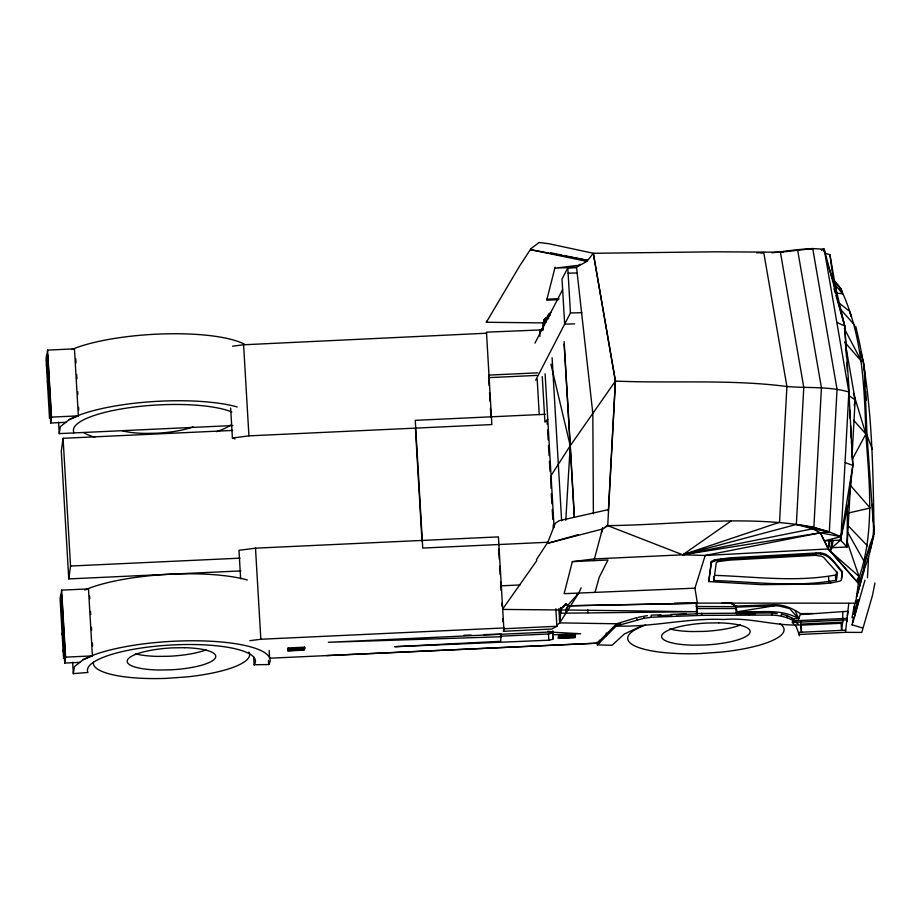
<?xml version="1.0" encoding="UTF-8"?>
<svg xmlns="http://www.w3.org/2000/svg" width="921" height="921" viewBox="0 0 921 921"><rect width="100%" height="100%" fill="white"/><g stroke="black" fill="none" stroke-linecap="round" stroke-linejoin="round"><path stroke-width="1.38" d="M847.516 505.537L847.044 546.993L831.928 547.696L832.147 540.569M848.736 399.749L849.254 392.139L844.684 325.942L835.934 288.78L826.436 260.747M676.267 614.768L697.45 613.789L696.207 604.464M608.436 509.589L559.185 520.71L555.248 523.347L547.88 542.147L548.191 543.148L603.163 528.838L607.733 525.638L615.412 381.087L593.32 253.287L548.49 243.639L539.061 242.511L530.957 248.67L519.536 266.123L486.369 322.269L543.758 322.903L544.219 319.829L545.98 317.676M832.446 540.523L831.928 547.696L840.539 540.143L841.023 536.655L829.314 531.935L813.842 527.745L821.44 387.753L797.563 249.637L771.89 252.838M850.9 477.009L847.044 546.993L840.539 540.143L824.353 540.892L841.023 536.655L848.874 391.989L824.203 249.257L812.725 248.578L797.563 249.637M867.467 577.755L868.595 556.503M852.006 457.012L855.149 399.875L845.11 342.094M560.578 607.63L559.692 622.872L556.871 625.232M565.793 520.25L570.226 445.752L564.101 343.982M847.458 615.677L847.631 612.879M792.21 622.308L796.216 626.648L799.152 634.488L845.455 632.336L847.861 611.268L800.752 614.56M857.405 582.199C875.364 534.744 869.332 483.479 865.867 434.044C864.347 384.276 862.194 333.298 840.171 287.72M829.084 540.535L828.347 548.985L858.384 583.327L855.632 603.186L674.552 603.105M851.43 441.136L852.846 465.404L848.483 503.165L840.539 540.143L840.85 534.445L840.539 540.143L852.846 465.404L848.874 391.989C828.716 386.164 807.567 388.294 786.914 386.509C730.088 379.107 672.503 383.504 615.412 381.087L570.226 445.752L551.046 475.639L550.988 488.211M862.102 627.903L852.132 624.76M46.591 354.965L46.05 358.902L49.527 418.249L50.597 418.203L51.15 414.254L47.673 354.919L46.591 354.965L50.69 423.015L65.805 422.313M46.764 356.001L47.593 350.107L74.44 348.852L78.354 415.866L69.236 419.596L60.337 426.642L59.255 433.607L232.944 425.537M46.441 365.602L46.994 361.665L48.065 361.619M49.527 418.249L50.068 414.312L51.15 414.254M50.69 423.015L51.507 417.109L47.593 350.107M232.599 430.429L63.077 438.304L61.293 451.186L68.764 578.918L240.865 570.916M73.818 432.928L73.887 432.421A84.133 20.688 -3.3 0 1 133.177 407.174A84.133 20.688 -3.3 0 1 231.862 411.986M60.648 595.001L60.095 598.938L63.572 658.285L64.654 658.239L65.195 654.301L61.73 594.954L60.648 595.001L64.125 654.347L63.572 658.285M60.821 596.048L61.638 590.142L88.485 588.887L92.411 655.902L83.281 659.632L74.382 666.677L73.312 673.642L87.944 672.457A84.133 20.688 -3.3 0 1 174.38 644.85A84.133 20.688 -3.3 0 1 254.231 664.732L268.713 664.559L268.46 660.288M68.764 578.918L70.549 566.035L63.077 438.304M79.851 662.349L64.735 663.051L65.564 657.145L61.638 590.142M288.181 647.947L287.951 650.882L304.402 650.122L304.678 648.073L304.632 647.187L288.181 647.947L287.951 650.882M304.344 649.236L304.632 647.187M326.495 655.579L597.245 643.169L616.114 624.288L617.715 623.805M486.553 333.218L243.593 344.776L232.576 346.204M539.533 329.971L486.484 332.17L491.849 424.569L248.923 435.863L232.403 437.993L230.653 408.107M539.637 330.754L542.457 328.394M543.194 322.868L542.584 330.489M543.758 322.903L543.943 321.567L548.985 316.582M542.814 330.155L544.138 320.531L550.194 314.556L549.492 313.37L547.742 315.523M483.997 634.638L501.151 634.085L500.667 641.315L394.649 646.703L548.824 640.21L552.819 639.324L553.291 632.094L547.857 631.276M503.787 627.696L503.499 631.288L551.794 629.043L556.929 626.28L503.845 628.744L503.499 631.288M552.819 639.324L552.773 630.816M560.509 609.069L560.693 607.722M559.484 619.729L561.016 608.735L566.047 603.75M566.07 603.727L561.119 608.585L559.669 622.872L620.708 623.851M558.633 635.432L558.391 638.368L574.842 637.608L575.118 635.559L575.072 634.661L558.633 635.432L558.391 638.368M575.072 634.661L574.842 637.608M593.953 560.636L602.76 527.756L601.298 533.236M841.357 579.044L842.393 571.527C834.875 563.779 828.9 550.931 816.075 553.003L729.662 557.838L714.592 559.818L711.323 561.488L708.733 581.577L761.782 584.651L818.101 584.098L830.535 583.074L839.733 581.163L841.414 580.092L842.462 572.574C834.944 564.826 828.969 551.978 816.144 554.051L729.72 558.886L714.65 560.866L711.38 562.524L708.733 581.577M713.821 580.529L716.308 562.593L718.38 561.545L729.962 560.095L815.143 555.328L821.659 556.226L823.535 557.286L837.465 572.954L836.475 580.092C796.423 587.748 754.368 581.83 713.821 580.529L713.591 576.604M755.45 613.766L736.466 613.766L736.57 609.103M823.881 251.583L824.203 249.257L821.497 249.683M841.023 536.655L820.346 532.81L812.679 528.804L812.932 527.031C745.193 514.551 675.968 524.912 607.733 525.638L605.247 526.697M800.879 622.078L800.591 624.139L842.692 622.182L842.784 611.556M836.671 571.296L836.176 574.865C796.596 582.452 755.001 576.673 714.926 575.372M847.585 613.248L848.828 603.324M854.308 616.782L858.89 599.79L857.888 599.502L853.617 614.238M855.724 326.402C872.624 394.246 872.889 464.84 874.087 534.353C864.807 554.246 863.449 575.993 856.542 596.589M864.831 564.734L863.898 571.446L856.484 597.027M832.1 540.109L830.431 551.345L858.994 576.431L858.384 583.327C866.212 565.655 873.856 545.278 873.58 525.787M831.928 547.696L833.045 540.592M854.251 405.562L855.149 399.875L854.377 397.124M852.098 625.071L853.537 617.438L851.971 617.761L854.653 604.072M486.369 322.269L486.564 321.245M783.092 252.227L715.893 251.801L593.32 253.287L586.919 261.391L530.761 249.706L530.957 248.67M872.774 593.976L874.95 583.005M830.109 540.765L828.347 548.985L856.484 581.151L858.994 576.431L846.963 541.134M831.617 545.808L830.431 551.345L828.347 548.985L820.346 532.81L682.714 554.81L594.183 558.932L572.355 561.637L564.124 593.677L694.941 588.174L705.21 555.467L820.346 532.81L829.314 531.935L837.051 389.307L812.725 248.578L780.409 252.227L803.78 387.43L796.343 524.463L682.714 554.81L607.733 525.638M555.121 267.159L546.694 300.223L558.736 299.67M869.723 550.758L873.753 536.08M864.946 580.184L852.869 622.608M595.047 592.238L599.237 577.26L607.987 559.991L572.355 561.637M872.601 595.001L861.78 632.428L845.455 632.336M864.623 561.522L870.852 546.118M581.128 587.863L578.849 592.986L559.692 622.872L558.863 608.643M791.807 618.924L798.691 618.728L800.51 613.662C792.751 608.516 784.024 604.579 774.549 604.683L735.914 606.087L731.286 602.783L721.673 603.255M576.362 267.712L567.797 267.896L562.017 279.063L564.654 324.111L574.658 323.893M534.951 343.142L562.639 289.562M535.654 380.235L570.433 312.956L567.797 267.896M852.362 459.188L865.867 434.044L853.422 393.071M568.292 605.834L565.644 610.013L565.92 613.156M568.372 605.822L565.644 610.013L503.43 609.437L503.119 608.436L536.77 560.601M536.459 559.588L547.88 542.147M544.023 320.853L550.988 312.334M597.176 642.041L597.338 644.896L616.218 626.004L643.814 618.325L651.308 617.243L701.733 615.378L771.729 615.055C781.653 615.435 791.772 618.083 799.198 624.991C773.939 625.889 749.326 617.208 723.791 619.511C687.607 617.726 652.252 627.42 616.218 626.004L616.091 623.908L636.906 617.588L637.033 619.683M547.788 419.481L544.921 422.106L542.262 376.562M544.219 319.829L550.194 314.556M561.119 608.585L566.496 603.865L567.324 605.822L697.404 603.267L694.941 588.174M576.707 594.77L578.849 592.986L567.324 605.822L697.404 603.267L696.886 602.541L696.46 611.717L697.45 613.789M731.32 520.837L682.714 554.81L705.21 555.467L828.347 548.962L820.346 532.81M577.87 265.513L580.184 264.223M584.8 261.645L587.114 260.355L586.919 261.391L576.523 267.194L554.926 268.195L576.753 265.478M641.074 626.13L624.357 634.016L612.051 645.264L597.338 644.896M548.191 543.148L578.204 534.687M821.428 249.959L824.203 249.257L844.684 325.942L845.766 344.385M849.3 512.801L870.172 508.012L850.44 485.413M810.02 249.188L812.725 248.578M500.149 636.227L548.456 633.982L552.45 633.095M812.932 527.031L829.314 531.935L812.679 528.804L682.714 554.81L779.546 522.265L786.914 386.509L763.762 252.584L756.694 252.838M638.265 617.323L642.34 616.506M647.44 615.688L643.698 616.23L643.814 618.325M503.845 628.744L498.422 536.885L255.497 548.168L238.976 550.309L240.634 578.768M249.81 640.682L260.839 639.255L503.752 627.972M658.227 615.735L672.031 614.963M760.919 252.803L763.762 252.584M546.89 299.198L558.932 298.634M49.055 378.439L47.973 378.485L47.432 382.434L48.502 382.376L48.341 379.579M537.783 372.832L489.005 375.1L488.648 377.645L536.955 375.4M51.507 417.109L78.354 415.866M545.37 414.289L415.267 420.344L422.739 548.064L548.548 542.227M70.549 566.035L240.07 558.161M501.335 585.825L519.985 584.95M63.825 630.77L62.743 630.827L62.191 634.765L63.273 634.719L63.112 631.852M64.804 647.601L63.722 647.647L63.181 651.584L64.263 651.538M64.125 654.347L65.195 654.301M847.401 618.325L792.682 620.869L792.451 622.469L847.193 619.879L847.262 621.238M65.564 657.145L92.411 655.902M288.238 648.833L304.678 648.073M558.679 636.319L575.118 635.559M845.766 630.171L799.451 632.324L799.232 635.847M269.657 658.216L597.245 643.169M660.99 614.791L651.193 615.147L651.308 617.243M670.799 614.422L686.203 613.858M696.011 613.49L771.602 612.96L777.186 613.605M553.452 634.765L580.691 633.74L549.307 632.025L328.337 642.294L501.3 636.756M463.977 635.271L471.126 635.053M568.096 273.169L576.673 272.973M570.433 312.956L581.853 312.691M800.51 613.662L813.128 613.501M545.002 318.712L548.686 318.678M546.372 321.843L543.954 321.866L543.839 319.771M567.117 610.001L696.46 611.717L561.016 613.213M764.58 611.763L736.731 611.889L735.914 606.087L736.42 606.663L696.149 606.49M697.139 608.551L736.167 608.539L736.466 613.766M593.492 254.311L615.412 381.087L608.378 510.637M837.108 293.212L842.45 293.776L841.149 288.849L833.62 280.237L839.25 286.673L842.45 293.776L833.586 282.597M530.761 249.706L587.195 260.275L564.654 255.681M813.842 527.745L796.343 524.463L812.679 528.804M550.608 252.757L561.845 255.094M793.89 620.938L793.775 618.843L786.902 615.539L781.376 614.088L781.503 616.184M824.963 253.137L829.936 254.714L837.039 295.583M232.403 437.993L235.005 438.949M845.041 462.538L852.846 465.404M798.691 618.728C779.857 607.595 757.327 613.075 736.731 611.889L774.607 605.73L779.419 606.076L789.642 608.585L798.691 618.728L795.203 610.692M836.844 322.373L844.684 325.942L835.98 295.549M729.467 602.668L736.42 606.663M849.035 399.737L848.794 395.454L855.149 399.875M838.052 302.203L848.851 310.757M847.953 525.523L867.49 545.877M840.309 309.042L854.573 325.067M853.675 420.264L867.029 435.368L872.36 449.344M736.489 607.71L735.983 607.135L774.607 605.73L774.549 604.683M844.684 342.105L861.596 361.481L844.35 328.613M848.011 532.81L863.449 560.233M834 288.653L835.186 292.797M851.142 316.26L850.025 312.115L850.981 316.306M860.801 352.202L864.151 364.647L865.406 386.037M550.908 364.106L570.226 445.752L574.301 517.441M841.149 288.849L841.967 293.062M829.936 254.714L834.127 285.994M576.523 267.194L592.825 413.425L593.377 513.768M853.963 607.054L854.181 609.08M873.638 530.059L874.087 534.353L867.029 435.368L864.151 364.647L864.209 368.918M845.938 347.217L846.526 357.152M846.86 362.828L847.366 371.336M847.781 378.427L848.114 384.103M848.794 395.454L849.001 398.989M865.728 391.517L866.235 400.301M872.325 504.397L872.671 510.303M872.832 512.962L873.338 521.62M849.611 409.73L850.106 418.295M850.52 425.433L851.269 438.281M855.471 600.561L855.632 603.186M842.531 619.453L842.692 622.182M841.149 623.563L841.552 630.367L842.542 623.218L800.441 625.175L801.558 632.22L801.155 625.417M835.462 575.314L835.773 580.552M830.477 582.026L830.535 583.074M828.578 576.742L828.877 581.98M825.838 554.269L825.907 555.317M820.553 553.222L820.623 554.269M816.075 553.003L816.144 554.051M786.902 615.539L787.029 617.634M771.602 612.96L771.729 615.055M749.153 613.064L749.28 615.159M721.051 558.494L721.12 559.542M714.592 559.818L714.65 560.866M711.323 561.488L711.38 562.524M701.618 613.282L701.733 615.378M606.271 633.003L606.444 635.847M599.398 640.233L599.559 643.088M587.805 609.771L587.989 612.914M564.136 341.61L574.393 516.854M549.492 313.37L549.607 315.247M552.093 357.728L561.637 520.86M545.094 373.788L554.074 527.273M546.993 420.091L547.247 424.339M547.581 430.026L548.168 439.95M548.49 445.637L549.077 455.573M549.411 461.248L549.987 471.184M551.322 493.886L551.898 503.822M552.232 509.497L552.819 519.432M553.141 525.108L553.314 527.952M539.568 329.706L539.959 336.338M555.847 608.746L556.894 626.545M537.173 379.061L539.245 414.646M548.456 633.982L548.824 640.21M488.614 377.034L489.109 385.577M489.535 392.691L490.03 401.234M490.444 408.348L490.951 416.891M498.687 549.123L499.263 559.082M499.689 566.196L500.184 574.739M500.598 581.853L501.105 590.396M501.853 603.197L502.014 606.053M502.762 618.854L502.947 621.871M415.463 429.128L422.014 541.064M269.151 650.479L269.577 657.606M243.593 344.776L248.923 435.863M255.497 548.168L260.839 639.255M253.655 656.685L254.15 665.238M75.752 358.799L76.006 363.081M76.673 374.479L76.915 378.761M77.675 391.586L77.836 394.441M78.584 407.278L78.757 410.121M89.636 595.991L89.798 598.834M90.546 611.671L90.719 614.526M91.467 627.351L91.639 630.206M92.388 643.031L92.549 645.886M58.587 422.198L59.255 433.607M72.644 662.234L73.312 673.642M49.262 395.27L49.423 398.137M50.183 411.031L50.597 418.203M61.258 600.331L61.431 603.186M62.191 616.091L62.352 618.958M64.01 647.336L64.182 650.134M64.493 655.556L64.654 658.239M64.32 655.925L64.735 663.051M248.923 652.022A78.273 19.249 -3.3 0 1 186.917 676.9L166.563 678.363A78.273 19.249 -3.3 0 1 93.482 661.934M206.062 649.869A44.358 10.902 -3.3 0 1 169.153 656.247L157.744 656.397A44.358 10.902 -3.3 0 1 135.318 653.76M779.799 623.713A78.273 19.249 -3.3 0 1 721.316 652.068L700.962 653.53A78.273 19.249 -3.3 0 1 634.155 645.621A78.273 19.249 -3.3 0 1 645.644 625.048M740.461 625.037A44.358 10.902 -3.3 0 1 703.54 631.415L692.143 631.564A44.358 10.902 -3.3 0 1 669.717 628.928M193.007 426.86A44.358 10.902 -3.3 0 1 156.098 433.238L144.689 433.4A44.358 10.902 -3.3 0 1 122.263 430.763M230.837 424.949A78.273 19.249 -3.3 0 1 216.516 431.673M94.736 437.141A78.273 19.249 -3.3 0 1 83.696 432.548M84.732 590.027A98.869 24.303 -3.3 0 1 247.312 579.977M83.281 659.632A98.869 24.303 -3.3 0 1 202.47 640.901A98.869 24.303 -3.3 0 1 268.713 664.559M69.236 419.596A98.869 24.303 -3.3 0 1 237.181 406.944M71.884 349.473A98.869 24.303 -3.3 0 1 163.385 333.909A98.869 24.303 -3.3 0 1 244.549 344.258M289.24 649.017L289.01 650.617L303.4 649.938L303.619 648.349L289.24 649.017M559.623 636.492L559.404 638.103L573.887 637.436L574.117 635.812L559.623 636.492M718.794 622.861L707.397 623.022A44.358 10.902 -3.3 0 0 662.176 634.627A44.358 10.902 -3.3 0 0 692.937 645.172L704.335 645.022A44.358 10.902 -3.3 0 0 749.556 633.418A44.358 10.902 -3.3 0 0 718.794 622.861M184.407 647.693L172.998 647.854A44.358 10.902 -3.3 0 0 127.789 659.459A44.358 10.902 -3.3 0 0 158.539 670.016L169.948 669.855A44.358 10.902 -3.3 0 0 215.157 658.25A44.358 10.902 -3.3 0 0 184.407 647.693"/></g></svg>
